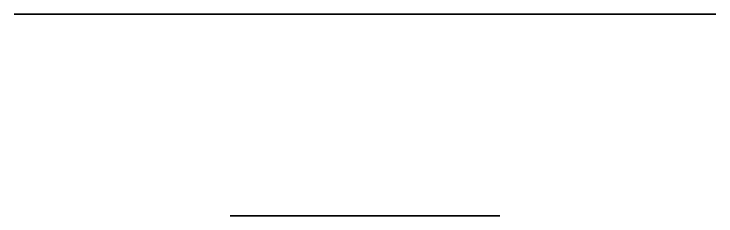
# Model space of a CAD drawing. Header units: centimetres. Extents: x -25.1 to 37.5, y -51.5 to 12.5.
# Drawn here: x 12.39 to 17.59, y -44.2 to -42.7 of the extents above; entities that cross this region are included whole.
import ezdxf

# ---------------------------------------------------------------- set-up
doc = ezdxf.new("R2010")
doc.units = ezdxf.units.CM
doc.header["$MEASUREMENT"] = 0
doc.layers.add('robot assembler v21_Sketch78', color=7, linetype='Continuous')
doc.layers.add('robot assembler v21_Sketch79', color=7, linetype='Continuous')

msp = doc.modelspace()

# ---------------------------------------------------------------- linework, layer by layer
at = {"layer": 'robot assembler v21_Sketch78'}
for p, q in [((12.391, -42.7, 47.5), (12.391, -42.7, 46)), ((12.391, -42.7, 46), (17.591, -42.7, 46)), ((17.591, -42.7, 47.5), (12.391, -42.7, 47.5)), ((15.991, -42.7, 46), (13.991, -42.7, 46)), ((13.991, -42.7, 46), (13.991, -42.7, 47.5)), ((13.991, -42.7, 47.5), (15.991, -42.7, 47.5)), ((15.991, -42.7, 46), (13.991, -42.7, 47.5)), ((13.991, -42.7, 46), (15.991, -42.7, 47.5)), ((15.991, -42.7, 47.5), (15.991, -42.7, 46)), ((17.591, -42.7, 46), (17.591, -42.7, 47.5))]:
    msp.add_line(p, q, dxfattribs=at)
msp.add_point((14.991, -42.7, 46.75), dxfattribs=at)
at = {"layer": 'robot assembler v21_Sketch79'}
for p, q in [((13.991, -44.2, 47.5), (13.991, -44.2, 46)), ((13.991, -44.2, 46), (15.991, -44.2, 46)), ((15.991, -44.2, 47.5), (13.991, -44.2, 47.5)), ((15.016, -44.2, 47.5), (14.966, -44.2, 47.5)), ((14.966, -44.2, 46), (15.016, -44.2, 46)), ((15.016, -44.2, 47.5), (14.966, -44.2, 46)), ((14.966, -44.2, 47.5), (14.966, -44.2, 46)), ((14.966, -44.2, 47.5), (15.016, -44.2, 46)), ((15.016, -44.2, 46), (15.016, -44.2, 47.5)), ((15.991, -44.2, 46), (15.991, -44.2, 47.5))]:
    msp.add_line(p, q, dxfattribs=at)
msp.add_point((14.991, -44.2, 46.75), dxfattribs=at)

doc.saveas('drawing.dxf')
